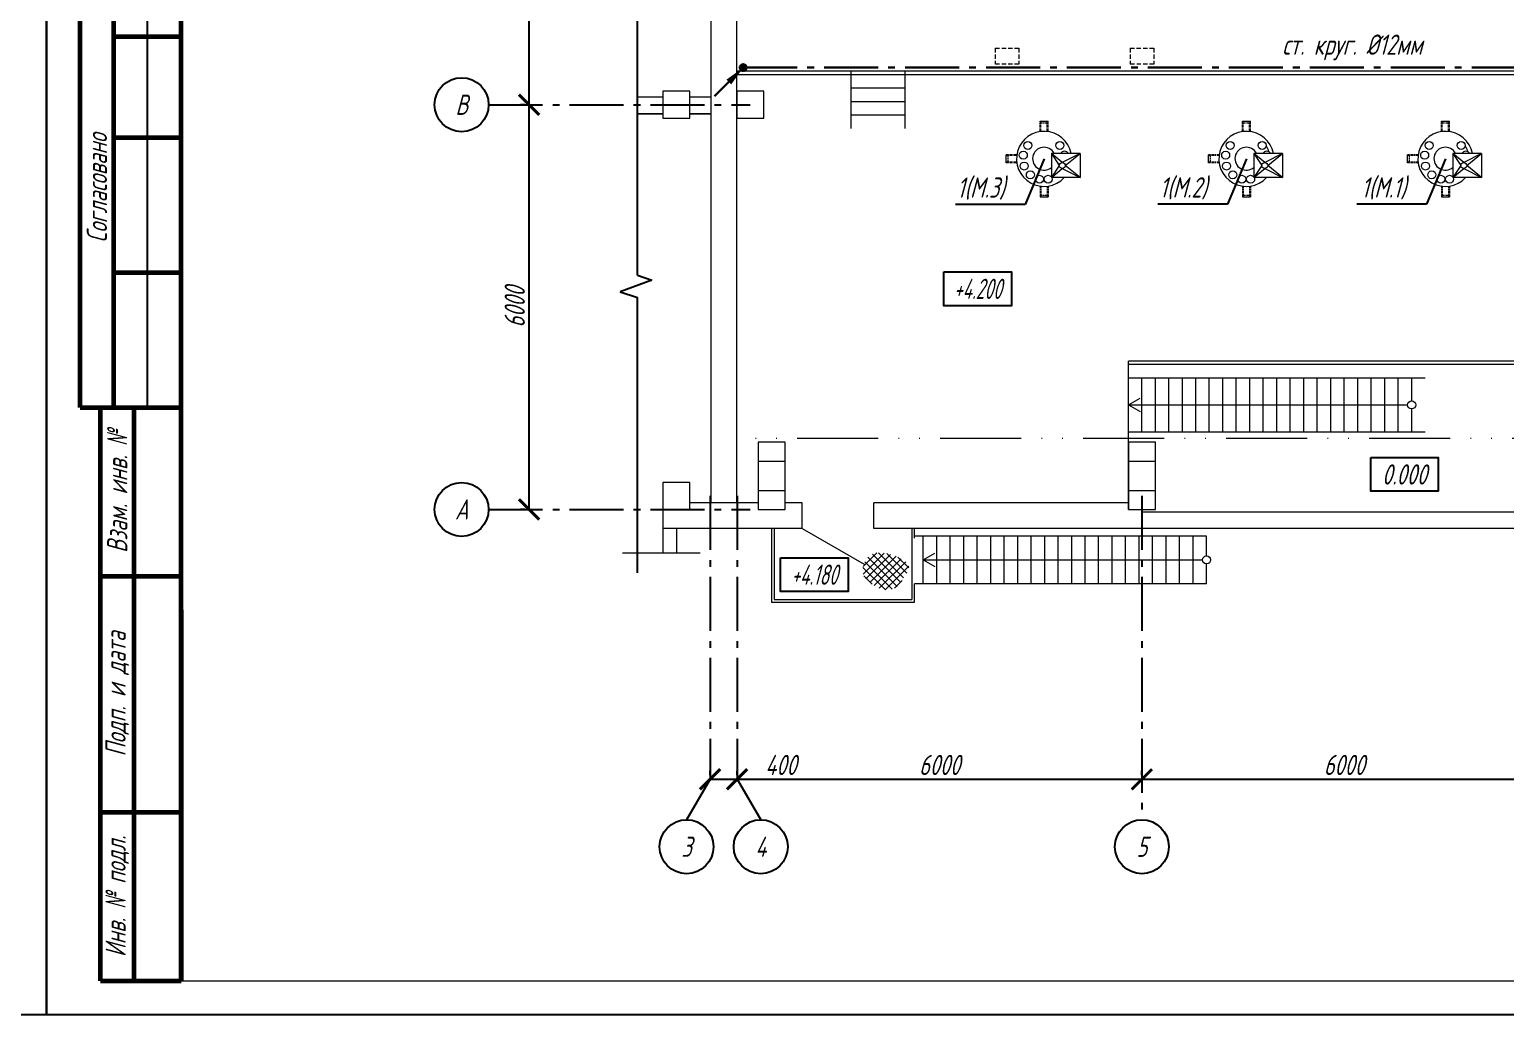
# Model space of a CAD drawing. Header units: millimetres. Extents: x -14296 to 10264, y -13087 to -5602.
# Drawn here: x -1884.2 to -1665.4, y -13086.7 to -12940.7 of the extents above; entities that cross this region are included whole.
import ezdxf
from ezdxf import colors
from ezdxf.entities.mleader import LeaderData, LeaderLine
from ezdxf.math import Vec2, Vec3

# ---------------------------------------------------------------- set-up
doc = ezdxf.new("R2010")
doc.units = ezdxf.units.MM
for name, pattern in [('ACAD_ISO12W100', [21, 12, -3, 0, -3, 0, -3]), ('CENTER2', [1.125, 0.75, -0.125, 0.125, -0.125]), ('gost6', [12, 8, -1.5, 1, -1.5]), ('HIDDEN', [9.525, 6.35, -3.175])]:
    doc.linetypes.add(name, pattern=pattern)
doc.layers.get('Defpoints').update_dxf_attribs({"color": 33})
doc.layers.add('TX', color=7, linetype='Continuous')
doc.layers.add('орудован', color=7, linetype='Continuous')
for name, color, linetype, lineweight in [('Заземление (Сущ)', 6, 'gost6', 25), ('Линия выноска', 137, 'Continuous', 25), ('Осевая', 4, 'gost6', 25), ('Размерная', 4, 'Continuous', 25), ('Рамка толстая', 7, 'Continuous', 15), ('Рамка тонкая', 5, 'Continuous', 25), ('Строительный', 251, 'Continuous', 13), ('Текст', 7, 'Continuous', 20), ('Технологическое', 156, 'Continuous', 18), ('Штампы', 252, 'Continuous', 25)]:
    doc.layers.add(name, color=color, linetype=linetype, lineweight=lineweight)
doc.styles.add('gost shx', font='gost.shx', dxfattribs={"oblique": 15})
doc.styles.add('Simplex', font='simplex.shx', dxfattribs={"width": 0.7, "oblique": 15})
doc.linetypes.add('ограждение1', pattern='A,0.25,-0.1,[133,ltypeshp.shx,S=0.1,R=0,X=-0.1,Y=0],-0.1,1', length=1.45)
doc.dimstyles.new('ISO-25', dxfattribs={"dimtxt": 3, "dimasz": 2.5, "dimexe": 1.25, "dimexo": 0.625, "dimtad": 1, "dimtxsty": 'gost shx', "dimcen": 2.5, "dimclrt": 2, "dimadec": 0, "dimazin": 0, "dimtfac": 1, "dimtmove": 0, "dimatfit": 3, "dimfxl": 1, "dimarcsym": 0})

# ---------------------------------------------------------------- blocks, each defined once
blk = doc.blocks.new('A$C32520DA1')
at = {"layer": 'орудован', "lineweight": -2, "ltscale": 0.3}
h = blk.add_hatch(dxfattribs=at)
h.set_pattern_fill('ANSI37', color=4, scale=0.25, angle=270, style=0)
h.set_pattern_definition([(45, (345.161, -3272.3488), (0.561266, -0.561266), []), (315, (345.161, -3272.3488), (-0.561266, -0.561266), [])])
edge = h.paths.add_edge_path()
edge.add_spline(control_points=[(2.52, -0.8), (2.28, -1.28), (1.72, -2.41), (-0.45, -2.98), (-2.14, -1.94), (-3.79, -0.67), (-3.56, 1.53), (-1.96, 2.98), (0.07, 2.73), (1.77, 2.21), (3.79, 0.92), (2.93, -0.25), (2.52, -0.8)], knot_values=[0, 0, 0, 0, 1.566566, 3.673336, 5.745346, 7.383422, 9.561681, 11.30499, 13.330467, 15.16078, 17.108533, 18.858869, 18.858869, 18.858869, 18.858869], degree=3, periodic=0)
blk = doc.blocks.new('A$C22994256')
at = {"layer": 'TX', "color": 5, "linetype": 'ByBlock'}
for p, q in [((-1.93, 2.68), (-6.65, 0.95)), ((-4.08, 3.42), (-1.93, 2.68)), ((-6.65, 0.95), (-4.08, 0.07))]:
    blk.add_line(p, q, dxfattribs=at)
blk = doc.blocks.new('_ArchTick')
at = {"color": 0, "const_width": 0.15}
blk.add_lwpolyline([(-0.5, -0.5), (0.5, 0.5)], dxfattribs=at)
blk = doc.blocks.new('*D919')
at = {"layer": 'Defpoints', "color": 0, "lineweight": 15, "transparency": 16777216}
for p in [(-1810.16, -12951.88), (-1810.16, -12951.88), (-1810.16, -13011.88)]:
    blk.add_point(p, dxfattribs=at)
at = {"layer": 'Размерная', "color": 0, "lineweight": -2, "transparency": 16777216}
for p, q in [((-1810.78, -12951.88), (-1811.41, -12951.88)), ((-1810.16, -13011.88), (-1810.16, -12951.88)), ((-1810.78, -13011.88), (-1811.41, -13011.88))]:
    blk.add_line(p, q, dxfattribs=at)
at = {"layer": 'Размерная', "color": 0, "lineweight": -2, "transparency": 16777216, "xscale": 3, "yscale": 3, "zscale": 3}
for p, rotation in [((-1810.16, -12951.88), 90), ((-1810.16, -13011.88), 270)]:
    blk.add_blockref('_ArchTick', p, dxfattribs=dict(at, rotation=rotation))
at = {"layer": 'Размерная', "color": 2, "transparency": 16777216, "insert": (-1812.28, -12981.88), "char_height": 3, "attachment_point": 5, "rotation": 90, "style": 'Simplex'}
blk.add_mtext('6000', dxfattribs=at)
blk = doc.blocks.new('*D920')
at = {"layer": 'Defpoints', "color": 0, "lineweight": 15, "transparency": 16777216}
for p in [(-1810.16, -12891.88), (-1810.16, -12891.88), (-1810.16, -12951.88)]:
    blk.add_point(p, dxfattribs=at)
at = {"layer": 'Размерная', "color": 0, "lineweight": -2, "transparency": 16777216}
for p, q in [((-1810.78, -12891.88), (-1811.41, -12891.88)), ((-1810.16, -12951.88), (-1810.16, -12891.88)), ((-1810.78, -12951.88), (-1811.41, -12951.88))]:
    blk.add_line(p, q, dxfattribs=at)
at = {"layer": 'Размерная', "color": 0, "lineweight": -2, "transparency": 16777216, "xscale": 3, "yscale": 3, "zscale": 3}
for p, rotation in [((-1810.16, -12891.88), 90), ((-1810.16, -12951.88), 270)]:
    blk.add_blockref('_ArchTick', p, dxfattribs=dict(at, rotation=rotation))
at = {"layer": 'Размерная', "color": 2, "transparency": 16777216, "insert": (-1812.28, -12921.88), "char_height": 3, "attachment_point": 5, "rotation": 90, "style": 'Simplex'}
blk.add_mtext('6000', dxfattribs=at)
blk = doc.blocks.new('*D922')
at = {"layer": 'Defpoints', "color": 0, "lineweight": 15, "transparency": 16777216}
for p in [(-1783.31, -13051.88), (-1779.31, -13051.88), (-1779.31, -13051.88)]:
    blk.add_point(p, dxfattribs=at)
at = {"layer": 'Размерная', "color": 0, "lineweight": -2, "transparency": 16777216}
for p, q in [((-1783.31, -13051.25), (-1783.31, -13050.63)), ((-1783.31, -13051.88), (-1779.31, -13051.88)), ((-1779.31, -13051.25), (-1779.31, -13050.63)), ((-1779.31, -13051.88), (-1769.37, -13051.88))]:
    blk.add_line(p, q, dxfattribs=at)
at = {"layer": 'Размерная', "color": 0, "lineweight": -2, "transparency": 16777216, "xscale": 3, "yscale": 3, "zscale": 3, "rotation": 180}
blk.add_blockref('_ArchTick', (-1783.31, -13051.88), dxfattribs=at)
at = {"layer": 'Размерная', "color": 0, "lineweight": -2, "transparency": 16777216, "xscale": 3, "yscale": 3, "zscale": 3}
blk.add_blockref('_ArchTick', (-1779.31, -13051.88), dxfattribs=at)
at = {"layer": 'Размерная', "color": 2, "transparency": 16777216, "insert": (-1772.84, -13049.75), "char_height": 3, "attachment_point": 5, "style": 'Simplex'}
blk.add_mtext('400', dxfattribs=at)
blk = doc.blocks.new('*D923')
at = {"layer": 'Defpoints', "color": 0, "lineweight": 15, "transparency": 16777216}
for p in [(-1779.31, -13051.88), (-1719.31, -13051.88), (-1719.31, -13051.88)]:
    blk.add_point(p, dxfattribs=at)
at = {"layer": 'Размерная', "color": 0, "lineweight": -2, "transparency": 16777216}
for p, q in [((-1779.31, -13051.25), (-1779.31, -13050.63)), ((-1779.31, -13051.88), (-1719.31, -13051.88)), ((-1719.31, -13051.25), (-1719.31, -13050.63))]:
    blk.add_line(p, q, dxfattribs=at)
at = {"layer": 'Размерная', "color": 0, "lineweight": -2, "transparency": 16777216, "xscale": 3, "yscale": 3, "zscale": 3, "rotation": 180}
blk.add_blockref('_ArchTick', (-1779.31, -13051.88), dxfattribs=at)
at = {"layer": 'Размерная', "color": 0, "lineweight": -2, "transparency": 16777216, "xscale": 3, "yscale": 3, "zscale": 3}
blk.add_blockref('_ArchTick', (-1719.31, -13051.88), dxfattribs=at)
at = {"layer": 'Размерная', "color": 2, "transparency": 16777216, "insert": (-1749.31, -13049.75), "char_height": 3, "attachment_point": 5, "style": 'Simplex'}
blk.add_mtext('6000', dxfattribs=at)
blk = doc.blocks.new('*D924')
at = {"layer": 'Defpoints', "color": 0, "lineweight": 15, "transparency": 16777216}
for p in [(-1719.31, -13051.88), (-1659.31, -13051.88), (-1659.31, -13051.88)]:
    blk.add_point(p, dxfattribs=at)
at = {"layer": 'Размерная', "color": 0, "lineweight": -2, "transparency": 16777216}
for p, q in [((-1719.31, -13051.25), (-1719.31, -13050.63)), ((-1719.31, -13051.88), (-1659.31, -13051.88)), ((-1659.31, -13051.25), (-1659.31, -13050.63))]:
    blk.add_line(p, q, dxfattribs=at)
at = {"layer": 'Размерная', "color": 0, "lineweight": -2, "transparency": 16777216, "xscale": 3, "yscale": 3, "zscale": 3, "rotation": 180}
blk.add_blockref('_ArchTick', (-1719.31, -13051.88), dxfattribs=at)
at = {"layer": 'Размерная', "color": 0, "lineweight": -2, "transparency": 16777216, "xscale": 3, "yscale": 3, "zscale": 3}
blk.add_blockref('_ArchTick', (-1659.31, -13051.88), dxfattribs=at)
at = {"layer": 'Размерная', "color": 2, "transparency": 16777216, "insert": (-1689.31, -13049.75), "char_height": 3, "attachment_point": 5, "style": 'Simplex'}
blk.add_mtext('6000', dxfattribs=at)
blk = doc.blocks.new('_None')
blk = doc.blocks.new('A$C218E5FD8')
at = {"layer": 'Заземление (Сущ)', "lineweight": 30}
blk.add_hatch(color=256, dxfattribs=at).paths.add_polyline_path([(4.74, 4.24, 1), (3.74, 4.24, 1)])
blk.add_line((2.12, 2.12), (0, 0), dxfattribs=at)
blk.add_circle((4.24, 4.24), 0.5, dxfattribs=at)
blk.add_solid([(2.47, 1.77), (1.77, 2.47), (4.24, 4.24)], dxfattribs=at)
blk = doc.blocks.new('A$C551E481E')
at = {"layer": 'Рамка толстая'}
for p, q in [((20, 589), (20, 5)), ((20, 5), (836, 5))]:
    blk.add_line(p, q, dxfattribs=at)
at = {"layer": 'Рамка тонкая'}
for p, q in [((0, 594), (0, 0)), ((841, 0), (841, 594)), ((0, 0), (841, 0))]:
    blk.add_line(p, q, dxfattribs=at)
blk = doc.blocks.new('*T1024')
at = {"layer": 'Штампы', "color": 0, "linetype": 'ByBlock', "lineweight": 60, "transparency": 16777216}
for p, q in [((0, 0), (0, 130)), ((0, 130), (15, 130)), ((15, 0), (15, 130)), ((0, 120), (15, 120)), ((0, 105), (15, 105)), ((0, 85), (15, 85)), ((0, 65), (15, 65)), ((5, 0), (5, 65)), ((5, 55), (15, 55)), ((5, 40), (15, 40)), ((5, 20), (15, 20)), ((0, 0), (15, 0))]:
    blk.add_line(p, q, dxfattribs=at)
at = {"layer": 'Штампы', "color": 5, "linetype": 'ByBlock', "lineweight": 25, "transparency": 16777216}
for p, q in [((5, 65), (5, 130)), ((10, 0), (10, 130))]:
    blk.add_line(p, q, dxfattribs=at)
at = {"layer": 'Штампы', "color": 2, "transparency": 16777216, "insert": (2.5, 32.5), "char_height": 3, "width": 61, "attachment_point": 5, "rotation": 90, "style": 'Simplex'}
blk.add_mtext('Согласовано', dxfattribs=at)
blk = doc.blocks.new('*T1025')
at = {"layer": 'Штампы', "color": 0, "linetype": 'ByBlock', "lineweight": 60, "transparency": 16777216}
for p, q in [((0, 0), (0, 85)), ((0, 85), (12, 85)), ((5, 0), (5, 85)), ((12, 0), (12, 85)), ((0, 60), (12, 60)), ((0, 25), (12, 25)), ((0, 0), (12, 0))]:
    blk.add_line(p, q, dxfattribs=at)
at = {"layer": 'Штампы', "color": 2, "transparency": 16777216, "char_height": 3, "attachment_point": 5, "rotation": 90, "style": 'Simplex'}
for s, insert, width in [('Взам. инв. {\\Fgost|c204;№}', (2.5, 72.5), 25), ('Подп. и дата', (2.5, 42.5), 35), ('Инв. {\\Fgost|c204;№} подл.', (2.5, 12.5), 25)]:
    blk.add_mtext(s, dxfattribs=dict(at, insert=insert, width=width))

msp = doc.modelspace()

# ---------------------------------------------------------------- linework, layer by layer
at = {"layer": 'Заземление (Сущ)', "lineweight": 30}
msp.add_line((-1778.40741, -12946.37681), (-1597.80741, -12946.37681), dxfattribs=at)
at = {"layer": 'Осевая'}
for p, q in [((-1816.15747, -12951.87681), (-1777.35747, -12951.87681)), ((-1783.30741, -13009.87681), (-1783.30741, -13051.87681)), ((-1779.30741, -13009.87681), (-1779.30741, -13051.87681)), ((-1719.30741, -13009.87681), (-1719.30741, -13057.87681)), ((-1816.15747, -13011.87681), (-1777.35747, -13011.87681)), ((-1783.30741, -13051.87681), (-1786.80741, -13057.87681)), ((-1779.30741, -13051.87681), (-1775.80741, -13057.87681))]:
    msp.add_line(p, q, dxfattribs=at)
at = {"layer": 'Рамка тонкая'}
for p, q in [((-1794.10313, -12977.1227), (-1794.10313, -12884.71832)), ((-1794.10313, -13021.2552), (-1794.10313, -12980.4676))]:
    msp.add_line(p, q, dxfattribs=at)
for points in [[(-1748.65401, -12976.67166), (-1738.65401, -12976.67166), (-1738.65401, -12981.67166), (-1748.65401, -12981.67166)], [(-1685.38439, -13004.18436), (-1675.38439, -13004.18436), (-1675.38439, -13009.18436), (-1685.38439, -13009.18436)], [(-1772.86023, -13019.03797), (-1762.86023, -13019.03797), (-1762.86023, -13024.03797), (-1772.86023, -13024.03797)]]:
    msp.add_lwpolyline(points, close=True, dxfattribs=at)
for centre in [(-1820.15747, -12951.87681), (-1820.15747, -13011.87681), (-1786.80741, -13061.87681), (-1775.80741, -13061.87681), (-1719.30741, -13061.87681)]:
    msp.add_circle(centre, 4, dxfattribs=at)
at = {"layer": 'Строительный'}
for p, q in [((-1783.20741, -12829.07681), (-1783.20741, -13010.87681)), ((-1779.40741, -12832.87681), (-1779.40741, -13010.87681)), ((-1794.10313, -12950.71608), (-1790.30741, -12950.71608)), ((-1794.10313, -12950.71608), (-1790.30741, -12950.71608)), ((-1786.30741, -12949.87681), (-1790.30741, -12949.87681)), ((-1790.30741, -12949.87681), (-1790.30741, -12953.87681)), ((-1786.30741, -12949.87681), (-1790.30741, -12949.87681)), ((-1790.30741, -12949.87681), (-1790.30741, -12953.87681)), ((-1786.30741, -12953.87681), (-1786.30741, -12949.87681)), ((-1786.30741, -12953.87681), (-1786.30741, -12949.87681)), ((-1786.30741, -12950.71608), (-1783.30741, -12950.71608)), ((-1786.30741, -12950.71608), (-1783.30741, -12950.71608)), ((-1775.35747, -12949.87681), (-1779.35747, -12949.87681)), ((-1779.35747, -12949.87681), (-1779.35747, -12953.87681)), ((-1775.35747, -12953.87681), (-1775.35747, -12949.87681)), ((-1794.10313, -12953.21608), (-1790.30741, -12953.21608)), ((-1790.30741, -12953.21608), (-1794.10313, -12953.21608)), ((-1786.30741, -12953.21608), (-1783.30741, -12953.21608)), ((-1783.30741, -12953.21608), (-1786.30741, -12953.21608)), ((-1790.30741, -12953.87681), (-1786.30741, -12953.87681)), ((-1790.30741, -12953.87681), (-1786.30741, -12953.87681)), ((-1779.35747, -12953.87681), (-1775.35747, -12953.87681)), ((-1721.30741, -12996.37681), (-1719.57536, -12995.37681)), ((-1721.30741, -12996.37681), (-1719.57536, -12997.37681)), ((-1773.8149, -13014.67681), (-1773.8149, -13025.23465)), ((-1769.66117, -13014.67681), (-1760.4813, -13019.97681)), ((-1753.41916, -13014.67681), (-1753.41916, -13025.23465)), ((-1753.01916, -13016.11122), (-1753.01916, -13014.67681)), ((-1709.7149, -13015.81122), (-1753.01916, -13015.81122)), ((-1751.7149, -13022.89231), (-1751.7149, -13015.81122)), ((-1749.7149, -13022.89231), (-1749.7149, -13015.81122)), ((-1747.7149, -13022.89231), (-1747.7149, -13015.81122)), ((-1745.7149, -13022.89231), (-1745.7149, -13015.81122)), ((-1743.7149, -13022.89231), (-1743.7149, -13015.81122)), ((-1741.7149, -13022.89231), (-1741.7149, -13015.81122)), ((-1739.7149, -13022.89231), (-1739.7149, -13015.81122)), ((-1737.7149, -13022.89231), (-1737.7149, -13015.81122)), ((-1735.7149, -13022.89231), (-1735.7149, -13015.81122)), ((-1733.7149, -13022.89231), (-1733.7149, -13015.81122)), ((-1731.7149, -13022.89231), (-1731.7149, -13015.81122)), ((-1729.7149, -13022.89231), (-1729.7149, -13015.81122)), ((-1727.7149, -13022.89231), (-1727.7149, -13015.81122)), ((-1725.7149, -13022.89231), (-1725.7149, -13015.81122)), ((-1723.7149, -13022.89231), (-1723.7149, -13015.81122)), ((-1721.7149, -13022.89231), (-1721.7149, -13015.81122)), ((-1719.7149, -13022.89231), (-1719.7149, -13015.81122)), ((-1717.7149, -13022.89231), (-1717.7149, -13015.81122)), ((-1715.7149, -13022.89231), (-1715.7149, -13015.81122)), ((-1713.7149, -13022.89231), (-1713.7149, -13015.81122)), ((-1711.7149, -13022.89231), (-1711.7149, -13015.81122)), ((-1709.7149, -13018.75176), (-1709.7149, -13015.81122)), ((-1796.32444, -13018.29951), (-1784.80046, -13018.29951)), ((-1751.7149, -13019.35176), (-1749.98285, -13018.35176)), ((-1751.7149, -13019.35176), (-1749.98285, -13020.35176)), ((-1709.7149, -13022.89231), (-1709.7149, -13019.95176)), ((-1709.7149, -13022.89231), (-1753.01916, -13022.89231)), ((-1773.8149, -13025.23465), (-1753.41916, -13025.23465))]:
    msp.add_line(p, q, dxfattribs=at)
at = {"layer": 'Строительный', "linetype": 'HIDDEN', "ltscale": 0.1}
for p, q in [((-1741.03241, -12943.47681), (-1737.53241, -12943.47681)), ((-1741.03241, -12943.47681), (-1741.03241, -12945.87681)), ((-1737.53241, -12943.47681), (-1737.53241, -12945.87681)), ((-1721.03241, -12943.47681), (-1717.53241, -12943.47681)), ((-1721.03241, -12943.47681), (-1721.03241, -12945.87681)), ((-1717.53241, -12943.47681), (-1717.53241, -12945.87681)), ((-1737.53241, -12945.87681), (-1741.03241, -12945.87681)), ((-1717.53241, -12945.87681), (-1721.03241, -12945.87681))]:
    msp.add_line(p, q, dxfattribs=at)
at = {"layer": 'Строительный', "ltscale": 0.3}
for p, q in [((-1779.40741, -12946.87681), (-1555.30741, -12946.87681)), ((-1762.40741, -12955.37681), (-1762.40741, -12946.87681)), ((-1754.40741, -12955.37681), (-1754.40741, -12946.87681)), ((-1762.40741, -12947.37681), (-1754.40741, -12947.37681)), ((-1762.40741, -12949.37681), (-1754.40741, -12949.37681)), ((-1762.40741, -12951.37681), (-1754.40741, -12951.37681)), ((-1762.40741, -12953.37681), (-1754.40741, -12953.37681)), ((-1721.30741, -13011.87681), (-1721.30741, -12989.87681)), ((-1597.30741, -12989.87681), (-1721.30741, -12989.87681))]:
    msp.add_line(p, q, dxfattribs=at)
at = {"layer": 'Строительный', "linetype": 'ограждение1', "ltscale": 3}
for p, q in [((-1779.40741, -12947.37681), (-1555.80741, -12947.37681)), ((-1597.80741, -12990.37681), (-1721.30741, -12990.37681)), ((-1774.2149, -13014.67681), (-1774.2149, -13025.63465)), ((-1753.01916, -13025.63465), (-1753.01916, -13022.89231)), ((-1774.2149, -13025.63465), (-1753.01916, -13025.63465))]:
    msp.add_line(p, q, dxfattribs=at)
at = {"layer": 'Строительный', "ltscale": 100}
for p, q in [((-1721.30741, -12992.37681), (-1677.30741, -12992.37681)), ((-1721.30741, -13000.37681), (-1721.30741, -12992.37681)), ((-1719.30741, -13000.37681), (-1719.30741, -12992.37681)), ((-1717.30741, -13000.37681), (-1717.30741, -12992.37681)), ((-1715.30741, -13000.37681), (-1715.30741, -12992.37681)), ((-1713.30741, -13000.37681), (-1713.30741, -12992.37681)), ((-1711.30741, -13000.37681), (-1711.30741, -12992.37681)), ((-1709.30741, -13000.37681), (-1709.30741, -12992.37681)), ((-1707.30741, -13000.37681), (-1707.30741, -12992.37681)), ((-1705.30741, -13000.37681), (-1705.30741, -12992.37681)), ((-1703.30741, -13000.37681), (-1703.30741, -12992.37681)), ((-1701.30741, -13000.37681), (-1701.30741, -12992.37681)), ((-1699.30741, -13000.37681), (-1699.30741, -12992.37681)), ((-1697.30741, -13000.37681), (-1697.30741, -12992.37681)), ((-1695.30741, -13000.37681), (-1695.30741, -12992.37681)), ((-1693.30741, -13000.37681), (-1693.30741, -12992.37681)), ((-1691.30741, -13000.37681), (-1691.30741, -12992.37681)), ((-1689.30741, -13000.37681), (-1689.30741, -12992.37681)), ((-1687.30741, -13000.37681), (-1687.30741, -12992.37681)), ((-1685.30741, -13000.37681), (-1685.30741, -12992.37681)), ((-1683.30741, -13000.37681), (-1683.30741, -12992.37681)), ((-1681.30741, -13000.37681), (-1681.30741, -12992.37681)), ((-1679.30741, -12995.77681), (-1679.30741, -12992.37681)), ((-1721.30741, -12996.37681), (-1679.90741, -12996.37681)), ((-1679.30741, -13000.37681), (-1679.30741, -12996.97681)), ((-1772.20741, -13001.87681), (-1776.20741, -13001.87681)), ((-1776.20741, -13001.87681), (-1776.20741, -13011.87681)), ((-1772.20741, -13011.87681), (-1772.20741, -13001.87681)), ((-1721.30741, -13000.37681), (-1677.30741, -13000.37681)), ((-1717.30741, -13001.87681), (-1721.30741, -13001.87681)), ((-1721.30741, -13001.87681), (-1721.30741, -13011.87681)), ((-1717.30741, -13011.87681), (-1717.30741, -13001.87681)), ((-1776.20741, -13004.70264), (-1772.20741, -13004.70264)), ((-1721.30741, -13004.70264), (-1717.30741, -13004.70264)), ((-1786.30741, -13007.87681), (-1790.30741, -13007.87681)), ((-1790.30741, -13007.87681), (-1790.30741, -13011.87681)), ((-1786.30741, -13011.87681), (-1786.30741, -13007.87681)), ((-1776.20741, -13009.05098), (-1772.20741, -13009.05098)), ((-1721.30741, -13009.05098), (-1717.30741, -13009.05098)), ((-1790.30741, -13011.87681), (-1786.30741, -13011.87681)), ((-1790.30741, -13011.87681), (-1790.30741, -13018.29951)), ((-1776.20741, -13010.87681), (-1786.30741, -13010.87681)), ((-1776.20741, -13011.87681), (-1772.20741, -13011.87681)), ((-1769.66117, -13010.87681), (-1772.20741, -13010.87681)), ((-1769.66117, -13014.67681), (-1769.66117, -13010.87681)), ((-1721.30741, -13010.87681), (-1759.06117, -13010.87681)), ((-1759.06117, -13014.67681), (-1759.06117, -13010.87681)), ((-1721.30741, -13011.87681), (-1717.30741, -13011.87681)), ((-1599.30741, -13012.27681), (-1719.30741, -13012.27681)), ((-1769.66117, -13014.67681), (-1790.30741, -13014.67681)), ((-1788.31053, -13014.67681), (-1788.31351, -13018.29951)), ((-1589.60741, -13014.67681), (-1759.06117, -13014.67681)), ((-1751.7149, -13019.35176), (-1710.3149, -13019.35176))]:
    msp.add_line(p, q, dxfattribs=at)
at = {"layer": 'Строительный', "color": 0, "linetype": 'ACAD_ISO12W100'}
msp.add_line((-1419.20741, -13001.37681), (-1779.40741, -13001.37681), dxfattribs=at)
at = {"layer": 'Строительный'}
for centre in [(-1679.30741, -12996.37681), (-1709.7149, -13019.35176)]:
    msp.add_circle(centre, 0.6, dxfattribs=at)
at = {"layer": 'Технологическое', "linetype": 'CENTER2', "ltscale": 0.5}
for p, q in [((-1734.40741, -12955.86534), (-1734.40741, -12954.29098)), ((-1734.40741, -12954.54098), (-1733.20741, -12954.54098)), ((-1734.28241, -12955.86534), (-1734.28241, -12954.29098)), ((-1733.33241, -12955.86534), (-1733.33241, -12954.29098)), ((-1733.20741, -12955.86534), (-1733.20741, -12954.29098)), ((-1704.40741, -12955.86534), (-1704.40741, -12954.29098)), ((-1704.40741, -12954.54098), (-1703.20741, -12954.54098)), ((-1704.28241, -12955.86534), (-1704.28241, -12954.29098)), ((-1703.33241, -12955.86534), (-1703.33241, -12954.29098)), ((-1703.20741, -12955.86534), (-1703.20741, -12954.29098)), ((-1674.90741, -12955.86534), (-1674.90741, -12954.29098)), ((-1674.90741, -12954.54098), (-1673.70741, -12954.54098)), ((-1674.78241, -12955.86534), (-1674.78241, -12954.29098)), ((-1673.83241, -12955.86534), (-1673.83241, -12954.29098)), ((-1673.70741, -12955.86534), (-1673.70741, -12954.29098)), ((-1737.84305, -12959.30098), (-1739.41741, -12959.30098)), ((-1737.84305, -12959.42598), (-1739.41741, -12959.42598)), ((-1737.84305, -12960.37598), (-1739.41741, -12960.37598)), ((-1739.16741, -12959.30098), (-1739.16741, -12960.50098)), ((-1707.84305, -12959.30098), (-1709.41741, -12959.30098)), ((-1707.84305, -12959.42598), (-1709.41741, -12959.42598)), ((-1707.84305, -12960.37598), (-1709.41741, -12960.37598)), ((-1709.16741, -12959.30098), (-1709.16741, -12960.50098)), ((-1678.34305, -12959.30098), (-1679.91741, -12959.30098)), ((-1678.34305, -12959.42598), (-1679.91741, -12959.42598)), ((-1678.34305, -12960.37598), (-1679.91741, -12960.37598)), ((-1679.66741, -12959.30098), (-1679.66741, -12960.50098)), ((-1737.84305, -12960.50098), (-1739.41741, -12960.50098)), ((-1707.84305, -12960.50098), (-1709.41741, -12960.50098)), ((-1678.34305, -12960.50098), (-1679.91741, -12960.50098)), ((-1734.40741, -12963.93663), (-1734.40741, -12965.51098)), ((-1734.28241, -12963.93663), (-1734.28241, -12965.51098)), ((-1733.33241, -12963.93663), (-1733.33241, -12965.51098)), ((-1733.20741, -12963.93663), (-1733.20741, -12965.51098)), ((-1704.40741, -12963.93663), (-1704.40741, -12965.51098)), ((-1704.28241, -12963.93663), (-1704.28241, -12965.51098)), ((-1703.33241, -12963.93663), (-1703.33241, -12965.51098)), ((-1703.20741, -12963.93663), (-1703.20741, -12965.51098)), ((-1674.90741, -12963.93663), (-1674.90741, -12965.51098)), ((-1674.78241, -12963.93663), (-1674.78241, -12965.51098)), ((-1673.83241, -12963.93663), (-1673.83241, -12965.51098)), ((-1673.70741, -12963.93663), (-1673.70741, -12965.51098)), ((-1734.40741, -12965.26098), (-1733.20741, -12965.26098)), ((-1704.40741, -12965.26098), (-1703.20741, -12965.26098)), ((-1674.90741, -12965.26098), (-1673.70741, -12965.26098))]:
    msp.add_line(p, q, dxfattribs=at)
at = {"layer": 'Технологическое'}
for p, q in [((-1734.40741, -12954.29098), (-1733.20741, -12954.29098)), ((-1704.40741, -12954.29098), (-1703.20741, -12954.29098)), ((-1674.90741, -12954.29098), (-1673.70741, -12954.29098)), ((-1739.41741, -12960.50098), (-1739.41741, -12959.30098)), ((-1709.41741, -12960.50098), (-1709.41741, -12959.30098)), ((-1679.91741, -12960.50098), (-1679.91741, -12959.30098)), ((-1734.40741, -12965.51098), (-1733.20741, -12965.51098)), ((-1704.40741, -12965.51098), (-1703.20741, -12965.51098)), ((-1674.90741, -12965.51098), (-1673.70741, -12965.51098))]:
    msp.add_line(p, q, dxfattribs=at)
at = {"layer": 'Технологическое', "ltscale": 0.6}
for p, q in [((-1732.69941, -12959.08663), (-1732.69941, -12962.68663)), ((-1728.44941, -12959.08663), (-1732.69941, -12959.08663)), ((-1731.09935, -12960.44163), (-1732.69941, -12959.08663)), ((-1732.69941, -12959.08663), (-1731.54435, -12960.88663)), ((-1728.44941, -12959.08663), (-1731.09935, -12960.44163)), ((-1730.65435, -12960.88663), (-1728.44941, -12959.08663)), ((-1728.44941, -12959.08663), (-1728.44941, -12962.68663)), ((-1702.69941, -12959.08663), (-1702.69941, -12962.68663)), ((-1698.44941, -12959.08663), (-1702.69941, -12959.08663)), ((-1701.09935, -12960.44163), (-1702.69941, -12959.08663)), ((-1702.69941, -12959.08663), (-1701.54435, -12960.88663)), ((-1698.44941, -12959.08663), (-1701.09935, -12960.44163)), ((-1700.65435, -12960.88663), (-1698.44941, -12959.08663)), ((-1698.44941, -12959.08663), (-1698.44941, -12962.68663)), ((-1673.19941, -12959.08663), (-1673.19941, -12962.68663)), ((-1668.94941, -12959.08663), (-1673.19941, -12959.08663)), ((-1671.59935, -12960.44163), (-1673.19941, -12959.08663)), ((-1673.19941, -12959.08663), (-1672.04435, -12960.88663)), ((-1668.94941, -12959.08663), (-1671.59935, -12960.44163)), ((-1671.15435, -12960.88663), (-1668.94941, -12959.08663)), ((-1668.94941, -12959.08663), (-1668.94941, -12962.68663)), ((-1731.54435, -12960.88663), (-1732.69941, -12962.68663)), ((-1732.69941, -12962.68663), (-1731.09935, -12961.33163)), ((-1731.09935, -12961.33163), (-1728.44941, -12962.68663)), ((-1728.44941, -12962.68663), (-1730.65435, -12960.88663)), ((-1701.54435, -12960.88663), (-1702.69941, -12962.68663)), ((-1702.69941, -12962.68663), (-1701.09935, -12961.33163)), ((-1701.09935, -12961.33163), (-1698.44941, -12962.68663)), ((-1698.44941, -12962.68663), (-1700.65435, -12960.88663)), ((-1672.04435, -12960.88663), (-1673.19941, -12962.68663)), ((-1673.19941, -12962.68663), (-1671.59935, -12961.33163)), ((-1671.59935, -12961.33163), (-1668.94941, -12962.68663)), ((-1668.94941, -12962.68663), (-1671.15435, -12960.88663)), ((-1728.44941, -12962.68663), (-1732.69941, -12962.68663)), ((-1698.44941, -12962.68663), (-1702.69941, -12962.68663)), ((-1668.94941, -12962.68663), (-1673.19941, -12962.68663))]:
    msp.add_line(p, q, dxfattribs=at)
for centre in [(-1731.09935, -12960.88663), (-1701.09935, -12960.88663), (-1671.59935, -12960.88663)]:
    msp.add_circle(centre, 0.445, dxfattribs=at)
at = {"layer": 'Технологическое'}
for centre, radius, start, end in [((-1733.80741, -12959.90098), 4.08, 11.5133026, 316.9404986), ((-1703.80741, -12959.90098), 4.08, 11.5133026, 316.9404986), ((-1674.30741, -12959.90098), 4.08, 11.5133026, 316.9404986), ((-1733.80741, -12959.87681), 1.69736, 27.7446787, 310.751256), ((-1703.80741, -12959.87681), 1.69736, 27.7446787, 310.751256), ((-1703.80741, -12959.90098), 3.5, 17.2900748, 33.0827617), ((-1674.30741, -12959.87681), 1.69736, 27.7446787, 310.751256), ((-1674.30741, -12959.90098), 3.5, 17.2900748, 33.0827617)]:
    msp.add_arc(centre, radius, start, end, dxfattribs=at)
for points in [[(-1736.20891, -12957.31897), (-1736.9907, -12957.34726), (-1736.99143, -12958.46913), (-1736.20891, -12958.50245), (-1735.42189, -12958.47057), (-1735.42296, -12957.34574), (-1736.20891, -12957.31897)], [(-1731.45943, -12957.31897), (-1732.24122, -12957.34726), (-1732.24196, -12958.46913), (-1731.45943, -12958.50245), (-1730.67241, -12958.47057), (-1730.67349, -12957.34574), (-1731.45943, -12957.31897)], [(-1706.20891, -12957.31897), (-1706.9907, -12957.34726), (-1706.99143, -12958.46913), (-1706.20891, -12958.50245), (-1705.42189, -12958.47057), (-1705.42296, -12957.34574), (-1706.20891, -12957.31897)], [(-1701.45943, -12957.31897), (-1702.24122, -12957.34726), (-1702.24196, -12958.46913), (-1701.45943, -12958.50245), (-1700.67241, -12958.47057), (-1700.67349, -12957.34574), (-1701.45943, -12957.31897)], [(-1676.70891, -12957.31897), (-1677.4907, -12957.34726), (-1677.49143, -12958.46913), (-1676.70891, -12958.50245), (-1675.92189, -12958.47057), (-1675.92296, -12957.34574), (-1676.70891, -12957.31897)], [(-1671.95943, -12957.31897), (-1672.74122, -12957.34726), (-1672.74196, -12958.46913), (-1671.95943, -12958.50245), (-1671.17241, -12958.47057), (-1671.17349, -12957.34574), (-1671.95943, -12957.31897)], [(-1736.88708, -12958.7733), (-1737.66886, -12958.80159), (-1737.6696, -12959.92346), (-1736.88708, -12959.95678), (-1736.10005, -12959.9249), (-1736.10113, -12958.80008), (-1736.88708, -12958.7733)], [(-1736.74699, -12960.37251), (-1737.52877, -12960.4008), (-1737.52951, -12961.52267), (-1736.74699, -12961.556), (-1735.95996, -12961.52412), (-1735.96104, -12960.39929), (-1736.74699, -12960.37251)], [(-1706.88708, -12958.7733), (-1707.66886, -12958.80159), (-1707.6696, -12959.92346), (-1706.88708, -12959.95678), (-1706.10005, -12959.9249), (-1706.10113, -12958.80008), (-1706.88708, -12958.7733)], [(-1706.74699, -12960.37251), (-1707.52877, -12960.4008), (-1707.52951, -12961.52267), (-1706.74699, -12961.556), (-1705.95996, -12961.52412), (-1705.96104, -12960.39929), (-1706.74699, -12960.37251)], [(-1677.38708, -12958.7733), (-1678.16886, -12958.80159), (-1678.1696, -12959.92346), (-1677.38708, -12959.95678), (-1676.60005, -12959.9249), (-1676.60113, -12958.80008), (-1677.38708, -12958.7733)], [(-1677.24699, -12960.37251), (-1678.02877, -12960.4008), (-1678.02951, -12961.52267), (-1677.24699, -12961.556), (-1676.45996, -12961.52412), (-1676.46104, -12960.39929), (-1677.24699, -12960.37251)], [(-1735.83665, -12961.67806), (-1736.61843, -12961.70635), (-1736.61917, -12962.82822), (-1735.83665, -12962.86155), (-1735.04962, -12962.82967), (-1735.0507, -12961.70484), (-1735.83665, -12961.67806)], [(-1734.48277, -12962.343), (-1735.26455, -12962.37129), (-1735.26529, -12963.49316), (-1734.48277, -12963.52648), (-1733.69574, -12963.4946), (-1733.69682, -12962.36978), (-1734.48277, -12962.343)], [(-1733.18558, -12962.343), (-1733.96737, -12962.37129), (-1733.9681, -12963.49316), (-1733.18558, -12963.52648), (-1732.39856, -12963.4946), (-1732.39963, -12962.36978), (-1733.18558, -12962.343)], [(-1705.83665, -12961.67806), (-1706.61843, -12961.70635), (-1706.61917, -12962.82822), (-1705.83665, -12962.86155), (-1705.04962, -12962.82967), (-1705.0507, -12961.70484), (-1705.83665, -12961.67806)], [(-1704.48277, -12962.343), (-1705.26455, -12962.37129), (-1705.26529, -12963.49316), (-1704.48277, -12963.52648), (-1703.69574, -12963.4946), (-1703.69682, -12962.36978), (-1704.48277, -12962.343)], [(-1703.18558, -12962.343), (-1703.96737, -12962.37129), (-1703.9681, -12963.49316), (-1703.18558, -12963.52648), (-1702.39856, -12963.4946), (-1702.39963, -12962.36978), (-1703.18558, -12962.343)], [(-1676.33665, -12961.67806), (-1677.11843, -12961.70635), (-1677.11917, -12962.82822), (-1676.33665, -12962.86155), (-1675.54962, -12962.82967), (-1675.5507, -12961.70484), (-1676.33665, -12961.67806)], [(-1674.98277, -12962.343), (-1675.76455, -12962.37129), (-1675.76529, -12963.49316), (-1674.98277, -12963.52648), (-1674.19574, -12963.4946), (-1674.19682, -12962.36978), (-1674.98277, -12962.343)], [(-1673.68558, -12962.343), (-1674.46737, -12962.37129), (-1674.4681, -12963.49316), (-1673.68558, -12963.52648), (-1672.89856, -12963.4946), (-1672.89963, -12962.36978), (-1673.68558, -12962.343)]]:
    msp.add_open_spline(points, degree=3, knots=[0, 0, 0, 0, 1, 1, 1, 2, 2, 2, 2], dxfattribs=at)
for points in [[(-1730.78127, -12958.7733), (-1731.04177, -12958.78272), (-1731.21554, -12958.91357), (-1731.30252, -12959.0851)], [(-1730.25698, -12959.0851), (-1730.3444, -12958.91323), (-1730.51921, -12958.78223), (-1730.78127, -12958.7733)], [(-1700.78127, -12958.7733), (-1701.04177, -12958.78272), (-1701.21554, -12958.91357), (-1701.30252, -12959.0851)], [(-1700.25698, -12959.0851), (-1700.3444, -12958.91323), (-1700.51921, -12958.78223), (-1700.78127, -12958.7733)], [(-1671.28127, -12958.7733), (-1671.54177, -12958.78272), (-1671.71554, -12958.91357), (-1671.80252, -12959.0851)], [(-1670.75698, -12959.0851), (-1670.8444, -12958.91323), (-1671.01921, -12958.78223), (-1671.28127, -12958.7733)]]:
    msp.add_open_spline(points, degree=3, dxfattribs=at)
at = {"layer": 'Штампы', "lineweight": 60}
msp.add_line((-1861.71622, -13026.74064), (-1861.71622, -13081.74064), dxfattribs=at)

# ---------------------------------------------------------------- block references
for name, p in [('A$C551E481E', (-2722.71622, -13086.74065)), ('A$C551E481E', (-1881.71622, -13086.74065)), ('*T1024', (-1876.71622, -12996.74064)), ('*T1025', (-1873.71622, -13081.74064))]:
    msp.add_blockref(name, p)
at = {"layer": 'Рамка тонкая'}
msp.add_blockref('A$C22994256', (-1790.02379, -12980.54089), dxfattribs=at)
at = {"layer": 'Строительный'}
for name, p in [('A$C218E5FD8', (-1782.65002, -12950.61944)), ('A$C32520DA1', (-1757.09467, -13021.09855))]:
    msp.add_blockref(name, p, dxfattribs=at)

# ---------------------------------------------------------------- texts
at = {"layer": 'Текст', "char_height": 3, "attachment_point": 5, "style": 'Simplex'}
for s, insert, width in [('{\\W0.7;ст. круг. %%C12мм}', (-1688.10741, -12943.37681), 43.7026451), ('В', (-1820.15747, -12951.87681), 10), ('{\\W0.6;+4.200}', (-1743.65401, -12979.17166), 10), ('{\\W0.7;0.000}', (-1680.38439, -13006.68436), 10), ('А', (-1820.15747, -13011.87681), 10), ('{\\W0.6;+4.180}', (-1767.86023, -13021.53797), 10), ('3', (-1786.80741, -13061.87681), 10), ('4', (-1775.80741, -13061.87681), 10), ('5', (-1719.30741, -13061.87681), 10)]:
    msp.add_mtext(s, dxfattribs=dict(at, insert=insert, width=width))

# ---------------------------------------------------------------- dimensions: what is measured, and where the dimension line sits
at = {"layer": 'Размерная'}
for base, p1, p2, picture, middle in [((-1810.15747, -12891.87681), (-1810.15747, -12951.87681), (-1810.15747, -12891.87681), '*D920', (-1812.28247, -12921.87681)), ((-1810.15747, -12951.87681), (-1810.15747, -13011.87681), (-1810.15747, -12951.87681), '*D919', (-1812.28247, -12981.87681))]:
    dim = msp.add_linear_dim(base=base, p1=p1, p2=p2, angle=90, dimstyle='ISO-25', override={"dimtxt": 3, "dimasz": 3, "dimlfac": 100, "dimrnd": 500, "dimtxsty": 'Simplex', "dimblk1": 'ArchTick', "dimblk2": 'ArchTick', "dimsah": 1}, dxfattribs=at)
    dim.commit()
    dim.dimension.update_dxf_attribs({"geometry": picture, "text_midpoint": middle})
for base, p1, p2, override, picture, middle in [((-1779.30741, -13051.87681), (-1783.30741, -13051.87681), (-1779.30741, -13051.87681), {"dimtxt": 3, "dimasz": 3, "dimlfac": 100, "dimrnd": 100, "dimtxsty": 'Simplex', "dimblk1": 'ArchTick', "dimblk2": 'ArchTick', "dimsah": 1}, '*D922', (-1772.84101, -13049.75181)), ((-1719.30741, -13051.87681), (-1779.30741, -13051.87681), (-1719.30741, -13051.87681), {"dimtxt": 3, "dimasz": 3, "dimlfac": 100, "dimrnd": 500, "dimtxsty": 'Simplex', "dimblk1": 'ArchTick', "dimblk2": 'ArchTick', "dimsah": 1}, '*D923', (-1749.30741, -13049.75181)), ((-1659.30741, -13051.87681), (-1719.30741, -13051.87681), (-1659.30741, -13051.87681), {"dimtxt": 3, "dimasz": 3, "dimlfac": 100, "dimrnd": 500, "dimtxsty": 'Simplex', "dimblk1": 'ArchTick', "dimblk2": 'ArchTick', "dimsah": 1}, '*D924', (-1689.30741, -13049.75181))]:
    dim = msp.add_linear_dim(base=base, p1=p1, p2=p2, dimstyle='ISO-25', override=override, dxfattribs=at)
    dim.commit()
    dim.dimension.update_dxf_attribs({"geometry": picture, "text_midpoint": middle})

# ---------------------------------------------------------------- leaders
at = {"layer": 'Линия выноска'}
ml = msp.add_multileader_mtext('Standard', dxfattribs=at)
ml.set_content('{\\W0.7;1(М.3)}', color=2, style='Simplex')
ml.set_leader_properties()
ml.set_arrow_properties(name='NONE')
ml.build(insert=Vec2(0, 0))
ml.multileader.update_dxf_attribs({"text_left_attachment_type": 6, "text_right_attachment_type": 6, "dogleg_length": 0})
ctx = ml.context
ctx.base_point, ctx.char_height, ctx.plane_origin = Vec3(-1749.72617, -12966.65723), 3, Vec3(-1717.44606, -12989.34499)
ctx.left_attachment, ctx.right_attachment, ctx.text_align_type = 6, 6, 1
notes = []
notes.append((ctx, [(0, (1, 1, 0), (-1736.61371, -12966.65723), (-1, 0), 0, [(1, [(-1733.80741, -12959.90098)], 0, [])])]))
ctx.mtext.insert, ctx.mtext.alignment, ctx.mtext.flow_direction = Vec3(-1743.16994, -12962.65723), 2, 5
ml = msp.add_multileader_mtext('Standard', dxfattribs=at)
ml.set_content('{\\W0.7;1(М.2)}', color=2, style='Simplex')
ml.set_leader_properties()
ml.set_arrow_properties(name='NONE')
ml.build(insert=Vec2(0, 0))
ml.multileader.update_dxf_attribs({"text_left_attachment_type": 6, "text_right_attachment_type": 6, "dogleg_length": 0})
ctx = ml.context
ctx.base_point, ctx.char_height, ctx.plane_origin = Vec3(-1719.72617, -12966.63306), 3, Vec3(-1687.44606, -12989.32082)
ctx.left_attachment, ctx.right_attachment, ctx.text_align_type = 6, 6, 1
notes.append((ctx, [(0, (1, 1, 0), (-1706.61371, -12966.63306), (-1, 0), 0, [(1, [(-1703.80741, -12959.87681)], 0, [])])]))
ctx.mtext.insert, ctx.mtext.alignment, ctx.mtext.flow_direction = Vec3(-1713.16994, -12962.63306), 2, 5
ml = msp.add_multileader_mtext('Standard', dxfattribs=at)
ml.set_content('{\\W0.7;1(М.1)}', color=2, style='Simplex')
ml.set_leader_properties()
ml.set_arrow_properties(name='NONE')
ml.build(insert=Vec2(0, 0))
ml.multileader.update_dxf_attribs({"text_left_attachment_type": 6, "text_right_attachment_type": 6, "dogleg_length": 0})
ctx = ml.context
ctx.base_point, ctx.char_height, ctx.plane_origin = Vec3(-1689.82617, -12966.63306), 3, Vec3(-1657.94606, -12989.32082)
ctx.left_attachment, ctx.right_attachment, ctx.text_align_type = 6, 6, 1
notes.append((ctx, [(0, (1, 1, 0), (-1677.11371, -12966.63306), (-1, 0), 0, [(1, [(-1674.30741, -12959.87681)], 0, [])])]))
ctx.mtext.insert, ctx.mtext.alignment, ctx.mtext.flow_direction = Vec3(-1683.46994, -12962.63306), 2, 5
for ctx, leaders in notes:
    for number, flags, end, landing, length, lines in leaders:
        leader = LeaderData()
        leader.index, (leader.has_last_leader_line, leader.has_dogleg_vector, leader.attachment_direction) = number, flags
        leader.last_leader_point, leader.dogleg_vector, leader.dogleg_length = Vec3(end), Vec3(landing), length
        for number, points, colour, breaks in lines:
            line = LeaderLine()
            line.index, line.vertices, line.color, line.breaks = number, Vec3.list(points), colors.encode_raw_color(colour), breaks
            leader.lines.append(line)
        ctx.leaders.append(leader)

doc.saveas('drawing.dxf')
